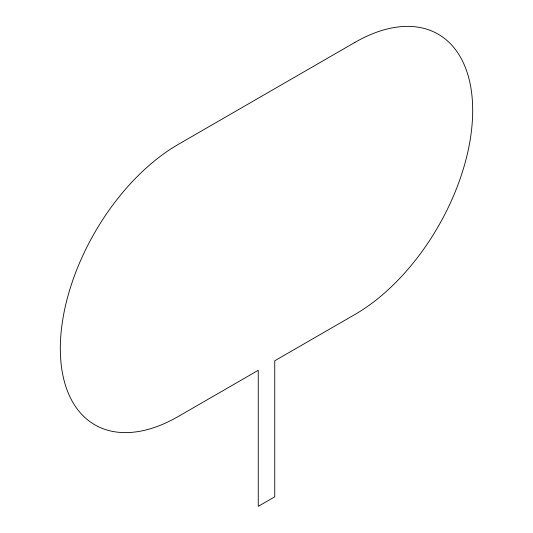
<?xml version="1.0" encoding="UTF-8"?>
<svg xmlns="http://www.w3.org/2000/svg" width="533" height="533" viewBox="0 0 533 533"><rect width="100%" height="100%" fill="white"/><g stroke="black" fill="none" stroke-linecap="round" stroke-linejoin="round"><path stroke-width="0.8" d="M354.865 42.433L178.135 144.47A166.622 96.2 -60 0 0 60.316 348.535A166.622 96.2 -60 0 0 178.135 416.559L258.252 370.302L258.252 506.35L274.748 496.829L274.748 360.781L354.865 314.523A166.622 96.2 -60 0 0 472.684 110.458A166.622 96.2 -60 0 0 354.865 42.433"/></g></svg>
